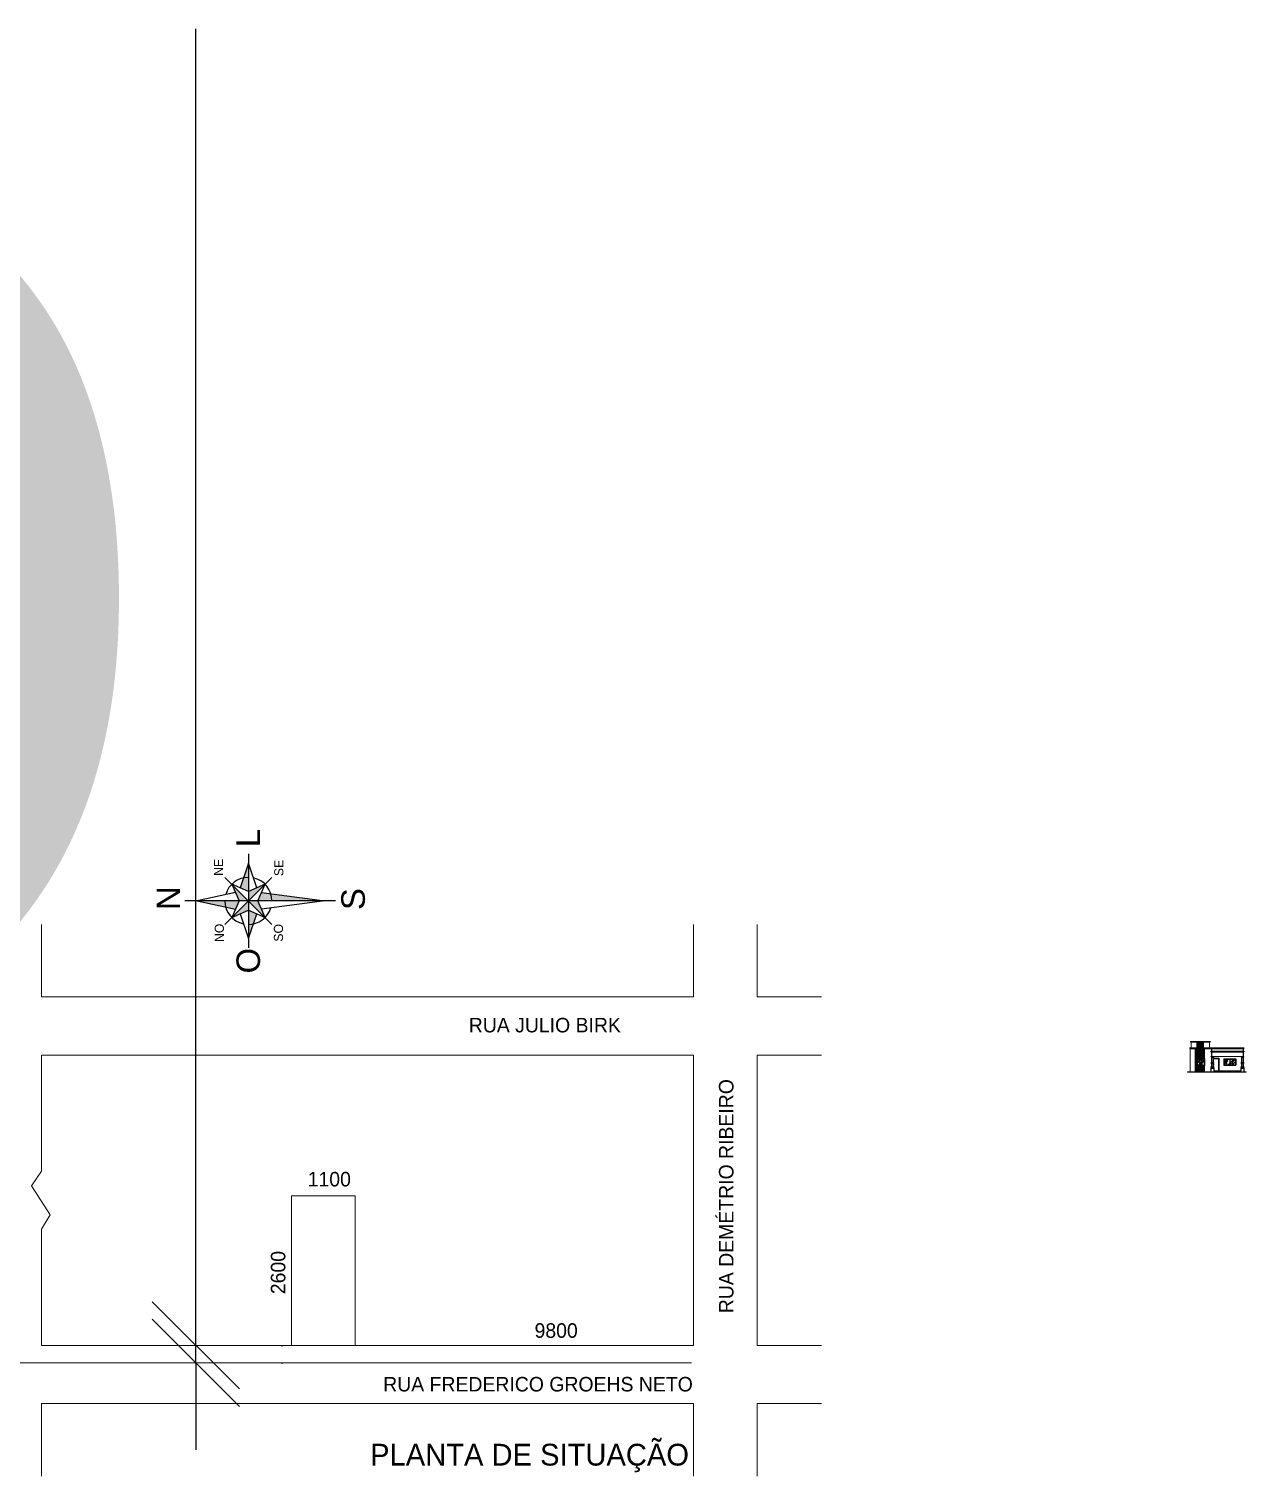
# Model space of a CAD drawing. Header units: feet. Extents: x -467 to 251, y -362 to 412.
# Drawn here: x -191.4 to 18.1, y 145.6 to 394.8 of the extents above; entities that cross this region are included whole.
import ezdxf

# ---------------------------------------------------------------- set-up
doc = ezdxf.new("R2010")
doc.units = ezdxf.units.FT
doc.header["$MEASUREMENT"] = 0
for name, color, linetype in [('Aberturas', 1, 'Continuous'), ('parede', 7, 'Continuous'), ('piso', 8, 'Continuous'), ('Textos', 2, 'Continuous')]:
    doc.layers.add(name, color=color, linetype=linetype)
doc.layers.add('Cor 02', color=8, linetype='Continuous', true_color=0x818273)
doc.styles.add('DCADTXTSTYLE7', font='BLOCK')
doc.dimstyles.new('Cota 200', dxfattribs={"dimtxt": 15, "dimasz": 15, "dimexe": 15, "dimexo": 15, "dimgap": 15, "dimtad": 1, "dimdec": 0, "dimtxsty": 'Standard', "dimblk": 'OBLIQUE', "dimcen": 15, "dimdle": 15, "dimclrd": 256, "dimclre": 256, "dimclrt": 256, "dimadec": 0, "dimazin": 0, "dimtfac": 1, "dimtdec": 0, "dimtmove": 0, "dimatfit": 3, "dimldrblk": 'OBLIQUE', "dimfxl": 1, "dimarcsym": 0})

# ---------------------------------------------------------------- blocks, each defined once
blk = doc.blocks.new('_Oblique')
at = {"color": 0, "linetype": 'ByBlock', "lineweight": -2}
blk.add_line((-0.5, -0.5), (0.5, 0.5), dxfattribs=at)
blk = doc.blocks.new('*D201')
at = {"layer": 'Defpoints', "color": 0, "lineweight": 18, "transparency": 16777216}
for p in [(-162.97, 168.13), (-162.97, 165.13), (-162.67, 165.13)]:
    blk.add_point(p, dxfattribs=at)
at = {"layer": 'Textos', "lineweight": -2, "transparency": 16777216}
for p, q in [((-162.67, 168.13), (-162.67, 394.8)), ((-162.67, 165.13), (-162.67, 168.13)), ((-147.97, 168.13), (-147.67, 168.13)), ((-162.67, 165.13), (-162.67, 150.13)), ((-147.97, 165.13), (-147.67, 165.13))]:
    blk.add_line(p, q, dxfattribs=at)
at = {"layer": 'Textos', "lineweight": -2, "transparency": 16777216, "xscale": 15, "yscale": 15, "zscale": 15}
for p, rotation in [((-162.67, 168.13), 270), ((-162.67, 165.13), 90)]:
    blk.add_blockref('_Oblique', p, dxfattribs=dict(at, rotation=rotation))
at = {"layer": 'Textos', "transparency": 16777216, "insert": (-302.67, 296.47), "char_height": 250, "attachment_point": 5, "rotation": 90}
blk.add_mtext('3', dxfattribs=at)

msp = doc.modelspace()

# ---------------------------------------------------------------- hatches: boundary and pattern name
h = msp.add_hatch(color=4)
h.paths.add_polyline_path([(-157.65, 244.67, 0.067013), (-157.51, 243.6), (-155.85, 243.24), (-155.23, 244.67)])
h.paths.add_polyline_path([(-162.45, 244.67), (-157.51, 243.6, -0.067013), (-157.65, 244.67)])
h.paths.add_polyline_path([(-153.61, 243.06), (-153.61, 240.63, 0.053009), (-152.76, 240.72), (-152.18, 242.43)])
h.paths.add_polyline_path([(-153.61, 240.63), (-153.61, 238.2), (-152.76, 240.72, -0.053009)])
h.paths.add_polyline_path([(-151.37, 246.1), (-151.99, 244.67), (-149.56, 244.67, 0.076583), (-149.75, 245.89)])
h.paths.add_polyline_path([(-149.75, 245.89, -0.076583), (-149.56, 244.67), (-140.48, 244.67)])
h.paths.add_polyline_path([(-154.46, 248.63), (-155.04, 246.91), (-153.61, 246.29), (-153.61, 248.72, 0.053017)])
h.paths.add_polyline_path([(-154.46, 248.63, -0.053017), (-153.61, 248.72), (-153.61, 251.15)])
h = msp.add_hatch(color=4)
h.paths.add_polyline_path([(-156.47, 247.54, 0.000001), (-156.47, 247.54), (-155.23, 244.67), (-153.61, 244.67)])
h.paths.add_polyline_path([(-153.61, 246.29), (-153.61, 244.67), (-153.61, 244.67), (-150.75, 247.54), (-150.75, 247.54)])
h.paths.add_polyline_path([(-153.61, 244.67), (-153.61, 244.67), (-150.75, 241.81), (-151.99, 244.67)])
h.paths.add_polyline_path([(-156.4, 241.88), (-156.31, 241.88), (-153.61, 243.06), (-153.61, 244.67)])
at = {"linetype": 'ByBlock', "lineweight": 18, "ltscale": 3}
h = msp.add_hatch(dxfattribs=at)
h.set_pattern_fill('AR-BRSTD', color=256, scale=0.02)
h.set_pattern_definition([(0, (31.59356, 276.938125), (0, 0.05334), []), (90, (31.59356, 276.938125), (-0.08, 0.05334), [0.05334, -0.05334])])
h.paths.add_polyline_path([(9.38, 219.28), (9.38, 217.55), (10.98, 217.55), (10.98, 219.28)])
h.paths.add_polyline_path([(9.38, 216.35), (9.38, 215.25), (10.98, 215.25), (10.98, 216.35)])
at = {"layer": 'Aberturas'}
h = msp.add_hatch(dxfattribs=at)
h.set_pattern_fill('AR-RROOF', color=256, scale=0.9, angle=45, style=0)
h.set_pattern_definition([(45, (55.4334, 276.9381), (0.763675, 2.036468), [13.5, -1.8, 4.5, -0.9]), (45, (55.9616, 278.1027), (-1.482803, 0.21001), [2.7, -0.297, 5.4, -0.675]), (45, (55.2107, 277.79726), (2.8828743, 3.735645), [7.2, -1.26, 3.6, -0.9])])
h.paths.add_polyline_path([(10.57, 217.5), (10.93, 217.5), (10.93, 216.4), (10.57, 216.4)])
h.paths.add_polyline_path([(10.2, 217.5), (10.55, 217.5), (10.55, 216.4), (10.2, 216.4)])
h.paths.add_polyline_path([(9.8, 217.5), (10.16, 217.5), (10.16, 216.4), (9.8, 216.4)])
h.paths.add_polyline_path([(9.43, 217.5), (9.78, 217.5), (9.78, 216.4), (9.43, 216.4)])
h = msp.add_hatch(dxfattribs=at)
h.set_pattern_fill('AR-RROOF', color=256, scale=0.03, angle=45, style=0)
h.set_pattern_definition([(45, (-173.518, 325.1262), (0.6465784, 1.7242092), [11.43, -1.524, 3.81, -0.762]), (45, (-173.0708, 326.1122), (-1.25544, 0.177809), [2.286, -0.25146, 4.572, -0.5715]), (45, (-173.7066, 325.85357), (2.4408336, 3.1628462), [6.096, -1.0668, 3.048, -0.762])])
h.paths.add_polyline_path([(14.35, 216.43), (14.83, 216.43), (14.83, 217.43), (14.35, 217.43)])
h.paths.add_polyline_path([(14.85, 216.43), (15.33, 216.43), (15.33, 217.43), (14.85, 217.43)])
h.paths.add_polyline_path([(15.37, 216.43), (15.85, 216.43), (15.85, 217.43), (15.37, 217.43)])
h.paths.add_polyline_path([(16.35, 217.43), (15.87, 217.43), (15.87, 216.43), (16.35, 216.43)])
at = {"layer": 'Cor 02'}
msp.add_hatch(color=256, dxfattribs=at).paths.add_polyline_path([(9.7, 219.38), (9.7, 220.38), (10.85, 220.38), (10.85, 219.38)])

# ---------------------------------------------------------------- linework, layer by layer
at = {"color": 2, "linetype": 'Continuous', "ltscale": 0.21336}
for p, q in [((-153.61, 252.77), (-153.61, 236.58)), ((-153.61, 251.15), (-155.04, 246.91)), ((-152.18, 246.91), (-153.61, 251.15)), ((-149.56, 248.72), (-157.65, 240.63)), ((-157.65, 248.72), (-149.56, 240.63)), ((-153.61, 246.29), (-156.47, 247.54)), ((-156.47, 247.54), (-155.23, 244.67)), ((-150.75, 247.54), (-153.61, 246.29)), ((-151.99, 244.67), (-150.75, 247.54)), ((-138.63, 244.67), (-164.58, 244.67)), ((-155.85, 246.1), (-162.45, 244.67)), ((-162.45, 244.67), (-155.85, 243.24)), ((-155.23, 244.67), (-156.47, 241.81)), ((-150.75, 241.81), (-151.99, 244.67)), ((-151.37, 246.1), (-140.48, 244.67)), ((-140.48, 244.67), (-151.37, 243.24)), ((-156.47, 241.81), (-153.61, 243.06)), ((-155.04, 242.43), (-153.61, 238.2)), ((-153.61, 243.06), (-150.75, 241.81)), ((-153.61, 238.2), (-152.18, 242.43))]:
    msp.add_line(p, q, dxfattribs=at)
at = {"color": 2, "linetype": 'Continuous', "ltscale": 0.07}
msp.add_line((-156.4, 241.88), (-156.31, 241.88), dxfattribs=at)
at = {"lineweight": 18, "ltscale": 3}
for p, q in [((-189.22, 228.13), (-189.22, 240.63)), ((-77, 228.13), (-77, 240.63)), ((-66, 228.13), (-66, 240.63)), ((-189.22, 228.13), (-77, 228.13)), ((-66, 228.13), (-54.95, 228.13)), ((-189.22, 198.13), (-189.22, 218.13)), ((-189.22, 218.13), (-77, 218.13)), ((-77, 168.13), (-77, 218.13)), ((-66, 168.13), (-66, 218.13)), ((-66, 218.13), (-54.95, 218.13)), ((-189.22, 198.13), (-190.93, 195.63)), ((-190.93, 195.63), (-187.72, 190.63)), ((-187.72, 190.63), (-189.22, 188.13)), ((-189.22, 168.13), (-189.22, 188.13)), ((-189.22, 168.13), (-77, 168.13)), ((-66, 168.13), (-54.95, 168.13)), ((-241.42, 165.13), (-77.3, 165.13)), ((-189.22, 145.63), (-189.22, 158.13)), ((-189.22, 158.13), (-77, 158.13)), ((-77, 145.63), (-77, 158.13)), ((-66, 145.63), (-66, 158.13)), ((-66, 158.13), (-54.95, 158.13))]:
    msp.add_line(p, q, dxfattribs=at)
at = {"linetype": 'ByBlock', "lineweight": 18, "ltscale": 3}
for p, q in [((8.55, 218.38), (8.55, 219.28)), ((8.7, 220.38), (11.85, 220.38)), ((8.7, 219.38), (8.7, 220.38)), ((9.38, 217.55), (9.38, 219.28)), ((9.7, 219.38), (9.7, 220.38)), ((10.85, 219.38), (10.85, 220.38)), ((10.98, 217.55), (10.98, 219.28)), ((11.85, 219.38), (11.85, 220.38)), ((8.55, 215.38), (8.55, 218.38)), ((12.5, 217.88), (17.35, 217.88)), ((8.05, 215.25), (17.65, 215.25)), ((8.05, 215.18), (8.05, 215.25)), ((8.05, 215.18), (17.65, 215.18)), ((8.55, 215.38), (8.55, 215.25)), ((9.38, 216.35), (9.38, 215.25)), ((10.98, 216.35), (10.98, 215.25)), ((12.1, 215.38), (12.1, 215.25)), ((12.6, 215.38), (17.25, 215.38)), ((17.25, 215.38), (17.25, 215.25)), ((17.65, 215.25), (18.15, 215.25)), ((17.65, 215.18), (18.15, 215.18)), ((18.15, 215.18), (18.15, 215.25))]:
    msp.add_line(p, q, dxfattribs=at)
at = {"color": 4, "lineweight": 18, "ltscale": 3}
for p, q in [((-146.22, 168.13), (-146.22, 193.88)), ((-146.22, 193.88), (-135.22, 193.88)), ((-135.22, 168.13), (-135.22, 193.88)), ((-146.22, 168.13), (-135.22, 168.13))]:
    msp.add_line(p, q, dxfattribs=at)
at = {"color": 2, "linetype": 'Continuous', "ltscale": 0.21336}
for start, end in [(90, 164.6637), (0, 77.8626), (180, 257.8607), (270, 342.4837)]:
    msp.add_arc((-153.61, 244.67), 4.05, start, end, dxfattribs=at)
at = {"layer": 'Aberturas'}
for p, q in [((9.38, 217.55), (10.98, 217.55)), ((9.38, 217.55), (9.38, 216.35)), ((9.43, 217.5), (10.93, 217.5)), ((9.43, 217.5), (9.43, 216.4)), ((9.78, 216.4), (9.78, 217.5)), ((9.8, 216.4), (9.8, 217.5)), ((10.16, 217.5), (10.16, 216.4)), ((10.18, 217.5), (10.18, 216.4)), ((10.2, 217.5), (10.2, 216.4)), ((10.55, 216.4), (10.55, 217.5)), ((10.57, 216.4), (10.57, 217.5)), ((10.93, 217.5), (10.93, 216.4)), ((10.98, 217.55), (10.98, 216.35)), ((12.5, 217.58), (13.45, 217.58)), ((12.5, 217.53), (13.4, 217.53)), ((13.4, 217.53), (13.4, 215.41)), ((13.45, 217.58), (13.45, 215.41)), ((14.3, 217.48), (16.4, 217.48)), ((14.3, 217.48), (14.3, 216.38)), ((14.35, 217.43), (16.35, 217.43)), ((14.35, 217.43), (14.35, 216.43)), ((14.83, 216.43), (14.83, 217.43)), ((14.85, 216.43), (14.85, 217.43)), ((15.33, 217.43), (15.33, 216.43)), ((15.35, 217.43), (15.35, 216.43)), ((15.37, 217.43), (15.37, 216.43)), ((15.85, 216.43), (15.85, 217.43)), ((15.87, 216.43), (15.87, 217.43)), ((16.35, 217.43), (16.35, 216.43)), ((16.4, 217.48), (16.4, 216.38)), ((9.38, 216.35), (10.98, 216.35)), ((9.43, 216.4), (10.93, 216.4)), ((12.57, 216.49), (12.57, 216.47)), ((12.57, 216.49), (12.65, 216.49)), ((12.57, 216.47), (12.65, 216.47)), ((12.6, 215.41), (13.45, 215.41)), ((12.65, 216.49), (12.65, 216.47)), ((14.3, 216.38), (16.4, 216.38)), ((14.35, 216.43), (16.35, 216.43))]:
    msp.add_line(p, q, dxfattribs=at)
msp.add_lwpolyline([(12.6, 216.49), (12.6, 216.53), (12.55, 216.53), (12.55, 216.38), (12.6, 216.38), (12.6, 216.47)], dxfattribs=at)
msp.add_circle((12.58, 216.42), 0.00482, dxfattribs=at)
at = {"layer": 'parede'}
for p, q in [((12.2, 219.28), (12.2, 218.78)), ((17.65, 219.28), (17.65, 218.78)), ((12.15, 217.9), (12.55, 217.9)), ((12.15, 217.9), (12.15, 217.85)), ((12.15, 217.85), (12.55, 217.85)), ((12.15, 217.8), (12.55, 217.8)), ((12.15, 217.8), (12.15, 217.75)), ((12.15, 217.75), (12.55, 217.75)), ((12.15, 216.83), (12.55, 216.83)), ((12.15, 216.83), (12.15, 216.78)), ((12.15, 216.78), (12.55, 216.78)), ((12.2, 218.68), (12.2, 217.9)), ((12.2, 217.75), (12.2, 217.28)), ((12.2, 217.28), (12.2, 216.83)), ((12.5, 217.75), (12.5, 217.28)), ((12.5, 217.28), (12.5, 216.83)), ((12.55, 217.9), (12.55, 217.85)), ((12.55, 217.8), (12.55, 217.75)), ((12.55, 216.83), (12.55, 216.78)), ((17.3, 217.9), (17.7, 217.9)), ((17.3, 217.9), (17.3, 217.85)), ((17.3, 217.85), (17.7, 217.85)), ((17.3, 217.8), (17.7, 217.8)), ((17.3, 217.8), (17.3, 217.75)), ((17.3, 217.75), (17.7, 217.75)), ((17.3, 216.83), (17.7, 216.83)), ((17.3, 216.83), (17.3, 216.78)), ((17.3, 216.78), (17.7, 216.78)), ((17.35, 217.75), (17.35, 217.43)), ((17.35, 217.43), (17.35, 216.83)), ((17.65, 218.68), (17.65, 217.9)), ((17.65, 217.75), (17.65, 217.43)), ((17.65, 217.43), (17.65, 216.83)), ((17.7, 217.9), (17.7, 217.85)), ((17.7, 217.8), (17.7, 217.75)), ((17.7, 216.83), (17.7, 216.78)), ((12.1, 216.08), (12.6, 216.08)), ((12.1, 216.08), (12.1, 215.98)), ((12.1, 215.98), (12.6, 215.98)), ((12.1, 215.88), (12.6, 215.88)), ((12.1, 215.88), (12.1, 215.38)), ((12.15, 216.73), (12.55, 216.73)), ((12.15, 216.73), (12.15, 216.68)), ((12.15, 216.68), (12.55, 216.68)), ((12.2, 216.68), (12.2, 216.08)), ((12.2, 215.98), (12.2, 215.88)), ((12.5, 216.68), (12.5, 216.08)), ((12.5, 215.98), (12.5, 215.88)), ((12.55, 216.73), (12.55, 216.68)), ((12.6, 216.08), (12.6, 215.98)), ((12.6, 215.88), (12.6, 215.25)), ((17.25, 216.08), (17.75, 216.08)), ((17.25, 216.08), (17.25, 215.98)), ((17.25, 215.98), (17.75, 215.98)), ((17.25, 215.88), (17.75, 215.88)), ((17.25, 215.88), (17.25, 215.38)), ((17.3, 216.73), (17.7, 216.73)), ((17.3, 216.73), (17.3, 216.68)), ((17.3, 216.68), (17.7, 216.68)), ((17.35, 216.68), (17.35, 216.08)), ((17.35, 215.98), (17.35, 215.88)), ((17.65, 216.68), (17.65, 216.08)), ((17.65, 215.98), (17.65, 215.88)), ((17.7, 216.73), (17.7, 216.68)), ((17.75, 216.08), (17.75, 215.98)), ((17.75, 215.88), (17.75, 215.25))]:
    msp.add_line(p, q, dxfattribs=at)
for centre, start, end in [((12.13, 217.83), 301.0488, 58.9512), ((12.13, 216.75), 301.0488, 58.9512), ((12.56, 217.83), 121.0488, 238.9512), ((12.56, 216.75), 121.0488, 238.9512), ((17.28, 217.83), 301.0488, 58.9512), ((17.28, 216.75), 301.0488, 58.9512), ((17.71, 217.83), 121.0488, 238.9512), ((17.71, 216.75), 121.0488, 238.9512)]:
    msp.add_arc(centre, 0.0292, start, end, dxfattribs=at)
at = {"layer": 'piso'}
for p, q in [((8.45, 219.38), (12.1, 219.38)), ((8.45, 219.38), (8.45, 219.28)), ((8.45, 219.28), (12.1, 219.28)), ((8.6, 220.48), (8.6, 220.38)), ((8.6, 220.48), (11.95, 220.48)), ((8.6, 220.38), (11.95, 220.38)), ((11.95, 220.48), (11.95, 220.38)), ((12.1, 219.38), (17.75, 219.38)), ((12.1, 219.38), (12.1, 219.28)), ((12.1, 219.28), (17.75, 219.28)), ((17.75, 219.38), (17.75, 219.28)), ((12.1, 218.78), (17.75, 218.78)), ((12.1, 218.78), (12.1, 218.68)), ((12.1, 218.68), (17.75, 218.68)), ((17.75, 218.78), (17.75, 218.68))]:
    msp.add_line(p, q, dxfattribs=at)

# ---------------------------------------------------------------- texts
at = {"color": 2, "linetype": 'Continuous', "ltscale": 0.21336, "style": 'DCADTXTSTYLE7'}
for s, p in [('NE', (-157.97, 248.98)), ('SE', (-147.59, 248.93)), ('NO', (-157.84, 237.59)), ('SO', (-147.65, 237.65))]:
    msp.add_text(s, height=1.575, rotation=90, dxfattribs=at).set_placement(p)
at = {"color": 2, "linetype": 'Continuous', "ltscale": 0.21336, "char_height": 4.0462, "width": 23007.8684, "attachment_point": 1, "rotation": 90, "style": 'DCADTXTSTYLE7'}
for s, insert in [('{\\fArial|b0|i0|c0|p34;L}', (-155.67, 253.91)), ('{\\fArial|b0|i0|c0|p34;N}', (-169.41, 243.09)), ('{\\fArial|b0|i0|c0|p34;S}', (-137.61, 243.09)), ('{\\fArial|b0|i0|c0|p34;O}', (-155.67, 232.17))]:
    msp.add_mtext(s, dxfattribs=dict(at, insert=insert))
at = {"layer": 'Textos', "insert": (-89.48, 221.99), "char_height": 2.5, "width": 45.5044, "attachment_point": 9}
msp.add_mtext('{\\fStylus BT|b0|i0|c0|p34;RUA JULIO BIRK}', dxfattribs=at)
at = {"layer": 'Textos', "char_height": 2.5, "attachment_point": 3, "rotation": 90}
for s, insert in [('{\\fStylus BT|b0|i0|c0|p34;RUA DEMÉTRIO RIBEIRO}', (-72.6, 213.98)), ('{\\fStylus BT|b0|i0|c0|p34;2600}', (-149.75, 184.39))]:
    msp.add_mtext(s, dxfattribs=dict(at, insert=insert))
at = {"layer": 'Textos', "attachment_point": 3}
for s, insert, char_height in [('{\\fStylus BT|b0|i0|c0|p34;1100}', (-135.97, 198), 2.5), ('{\\fStylus BT|b0|i0|c0|p34;9800}', (-96.91, 171.94), 2.5), ('{\\fStylus BT|b0|i0|c0|p34;RUA FREDERICO GROEHS NETO}', (-77.1, 162.7), 2.5), ('{\\fStylus BT|b0|i0|c0|p34;PLANTA DE SITUAÇÃO}', (-77.76, 151.19), 3.75)]:
    msp.add_mtext(s, dxfattribs=dict(at, insert=insert, char_height=char_height))

# ---------------------------------------------------------------- dimensions: what is measured, and where the dimension line sits
at = {"layer": 'Textos'}
dim = msp.add_linear_dim(base=(-162.67, 165.13), p1=(-162.97, 168.13), p2=(-162.97, 165.13), angle=90, dimstyle='Cota 200', override={"dimtxt": 250, "dimjust": 1}, dxfattribs=at)
dim.commit()
dim.dimension.update_dxf_attribs({"geometry": '*D201', "text_midpoint": (-302.67, 296.47)})

doc.saveas('drawing.dxf')
